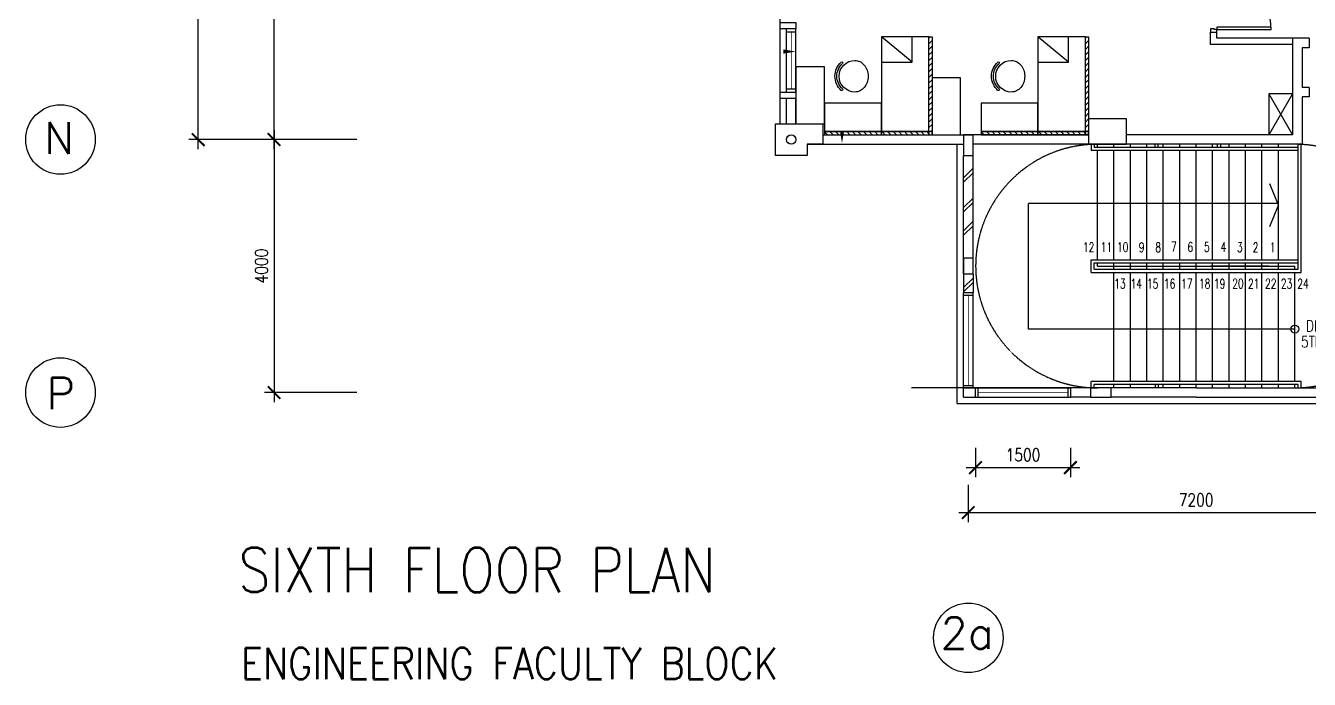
# Model space of a CAD drawing. Extents: x 2687779 to 2997471, y -863049 to -631414.
# Drawn here: x 2689616 to 2709905, y -846957 to -836624 of the extents above; entities that cross this region are included whole.
import ezdxf

# ---------------------------------------------------------------- set-up
doc = ezdxf.new("R2010")
doc.units = 0
doc.header["$LTSCALE"] = 10
doc.header["$MEASUREMENT"] = 0
doc.header["$PDMODE"] = 34
doc.linetypes.add('HIDDEN', pattern=[0.375, 0.25, -0.125])
doc.layers.get('0').update_dxf_attribs({"linetype": 'CONTINUOUS'})
doc.layers.get('DEFPOINTS').update_dxf_attribs({"linetype": 'CONTINUOUS'})
for name, color, linetype in [('COL', 3, 'CONTINUOUS'), ('DIM', 7, 'CONTINUOUS'), ('DR', 7, 'CONTINUOUS'), ('FURN', 1, 'CONTINUOUS'), ('FURN1', 7, 'CONTINUOUS'), ('GRID-T', 7, 'CONTINUOUS'), ('H', 1, 'CONTINUOUS'), ('partition', 7, 'CONTINUOUS'), ('RWDP', 145, 'CONTINUOUS'), ('stair', 7, 'CONTINUOUS'), ('WALL', 2, 'CONTINUOUS'), ('WIN', 5, 'CONTINUOUS')]:
    doc.layers.add(name, color=color, linetype=linetype)
doc.styles.add('ROMANS', font='romans.shx', dxfattribs={"width": 0.8, "height": 100})
doc.styles.get("Standard").update_dxf_attribs({"font": 'ROMANS.SHX'})
doc.dimstyles.new('STANDARD$0', dxfattribs={"dimscale": 0, "dimtxt": 8, "dimasz": 6, "dimexe": 1, "dimexo": 1, "dimgap": 3, "dimtad": 1, "dimdec": 0, "dimlfac": -1, "dimrnd": 1, "dimzin": 0, "dimdsep": 46, "dimtxsty": 'Standard', "dimcen": 0, "dimclrd": 5, "dimclre": 250, "dimadec": 0, "dimazin": 0, "dimtfac": 1, "dimtdec": 4, "dimtofl": 0, "dimtmove": 0, "dimatfit": 3, "dimfxl": 1, "dimtolj": 1, "dimtzin": 0, "dimarcsym": 0})

# ---------------------------------------------------------------- blocks, each defined once
blk = doc.blocks.new('_ARCHTICK')
at = {"color": 0, "linetype": 'ByBlock', "const_width": 0.15}
blk.add_lwpolyline([(-0.5, -0.5), (0.5, 0.5)], dxfattribs=at)
blk = doc.blocks.new('*D161')
at = {"layer": 'DEFPOINTS', "color": 0, "transparency": 16777216}
for p in [(2692343, -784424), (2694242, -784424), (2694242, -838424)]:
    blk.add_point(p, dxfattribs=at)
at = {"layer": 'DIM', "color": 7, "lineweight": -2, "transparency": 16777216}
for p, q in [((2692343, -838574), (2692343, -784274)), ((2694092, -784424), (2692193, -784424)), ((2694092, -838424), (2692193, -838424))]:
    blk.add_line(p, q, dxfattribs=at)
at = {"layer": 'DIM', "color": 7, "lineweight": -2, "transparency": 16777216, "xscale": 200, "yscale": 200, "zscale": 200}
for p, rotation in [((2692343, -784424), 90), ((2692343, -838424), 270)]:
    blk.add_blockref('_ARCHTICK', p, dxfattribs=dict(at, rotation=rotation))
at = {"layer": 'DIM', "color": 7, "transparency": 16777216, "insert": (2692143, -811424), "char_height": 200, "attachment_point": 5, "rotation": 90, "style": 'ROMANS'}
blk.add_mtext('\\A1;54000', dxfattribs=at)
blk = doc.blocks.new('*D162')
at = {"layer": 'DEFPOINTS', "color": 0, "transparency": 16777216}
for p in [(2693543, -832424), (2695000, -832424), (2695000, -838424)]:
    blk.add_point(p, dxfattribs=at)
at = {"layer": 'DIM', "color": 7, "lineweight": -2, "transparency": 16777216}
for p, q in [((2694850, -832424), (2693393, -832424)), ((2693543, -838574), (2693543, -832274)), ((2694850, -838424), (2693393, -838424))]:
    blk.add_line(p, q, dxfattribs=at)
at = {"layer": 'DIM', "color": 7, "lineweight": -2, "transparency": 16777216, "xscale": 200, "yscale": 200, "zscale": 200}
for p, rotation in [((2693543, -832424), 90), ((2693543, -838424), 270)]:
    blk.add_blockref('_ARCHTICK', p, dxfattribs=dict(at, rotation=rotation))
at = {"layer": 'DIM', "color": 7, "transparency": 16777216, "insert": (2693343, -835424), "char_height": 200, "attachment_point": 5, "rotation": 90, "style": 'ROMANS'}
blk.add_mtext('\\A1;6000', dxfattribs=at)
blk = doc.blocks.new('*D171')
at = {"layer": 'DEFPOINTS', "color": 0, "transparency": 16777216}
for p in [(2695000, -838424), (2693543, -842424), (2695000, -842424)]:
    blk.add_point(p, dxfattribs=at)
at = {"layer": 'DIM', "color": 7, "lineweight": -2, "transparency": 16777216}
for p, q in [((2693543, -838274), (2693543, -842574)), ((2694850, -838424), (2693393, -838424)), ((2694850, -842424), (2693393, -842424))]:
    blk.add_line(p, q, dxfattribs=at)
at = {"layer": 'DIM', "color": 7, "lineweight": -2, "transparency": 16777216, "xscale": 200, "yscale": 200, "zscale": 200}
for p, rotation in [((2693543, -838424), 90), ((2693543, -842424), 270)]:
    blk.add_blockref('_ARCHTICK', p, dxfattribs=dict(at, rotation=rotation))
at = {"layer": 'DIM', "color": 7, "transparency": 16777216, "insert": (2693343, -840424), "char_height": 200, "attachment_point": 5, "rotation": 90, "style": 'ROMANS'}
blk.add_mtext('\\A1;4000', dxfattribs=at)
blk = doc.blocks.new('*D178')
at = {"layer": 'DEFPOINTS', "color": 0, "transparency": 16777216}
for p in [(2704515, -843731), (2711715, -843731), (2711715, -844322)]:
    blk.add_point(p, dxfattribs=at)
at = {"layer": 'DIM', "color": 7, "lineweight": -2, "transparency": 16777216}
for p, q in [((2704515, -843881), (2704515, -844472)), ((2711715, -843881), (2711715, -844472)), ((2704365, -844322), (2711865, -844322))]:
    blk.add_line(p, q, dxfattribs=at)
at = {"layer": 'DIM', "color": 7, "lineweight": -2, "transparency": 16777216, "xscale": 200, "yscale": 200, "zscale": 200, "rotation": 180}
blk.add_blockref('_ARCHTICK', (2704515, -844322), dxfattribs=at)
at = {"layer": 'DIM', "color": 7, "lineweight": -2, "transparency": 16777216, "xscale": 200, "yscale": 200, "zscale": 200}
blk.add_blockref('_ARCHTICK', (2711715, -844322), dxfattribs=at)
at = {"layer": 'DIM', "color": 7, "transparency": 16777216, "insert": (2708115, -844122), "char_height": 200, "attachment_point": 5, "style": 'ROMANS'}
blk.add_mtext('\\A1;7200', dxfattribs=at)
blk = doc.blocks.new('D1800-A')
at = {"layer": 'DR'}
for p, q in [((0, 0), (100, 0)), ((0, -50), (0, 0)), ((100, 0), (100, -40)), ((60, -50), (0, -50)), ((100, -40), (60, -40)), ((60, -40), (60, -50)), ((100, -40), (960, -40)), ((100, -80), (100, -40)), ((959, -80), (100, -80)), ((60, -1750), (0, -1750)), ((0, -1750), (0, -1800)), ((0, -1800), (100, -1800)), ((60, -1760), (60, -1750)), ((100, -1760), (60, -1760)), ((959, -1720), (100, -1720)), ((100, -1720), (100, -1760)), ((100, -1760), (960, -1760)), ((100, -1800), (100, -1760))]:
    blk.add_line(p, q, dxfattribs=at)
for centre, start, end in [((100, -40), 270.0001, 0), ((100, -1760), 0, 90)]:
    blk.add_arc(centre, 860, start, end, dxfattribs=at)
blk = doc.blocks.new('*D230')
at = {"layer": 'DEFPOINTS', "color": 0, "linetype": 'Continuous', "transparency": 16777216}
for p in [(2704629, -843150), (2706129, -843150), (2706129, -843610)]:
    blk.add_point(p, dxfattribs=at)
at = {"layer": 'DIM', "color": 7, "linetype": 'Continuous', "lineweight": -2, "transparency": 16777216}
for p, q in [((2704629, -843300), (2704629, -843760)), ((2706129, -843300), (2706129, -843760)), ((2704479, -843610), (2706279, -843610))]:
    blk.add_line(p, q, dxfattribs=at)
at = {"layer": 'DIM', "color": 7, "linetype": 'Continuous', "lineweight": -2, "transparency": 16777216, "xscale": 200, "yscale": 200, "zscale": 200, "rotation": 180}
blk.add_blockref('_ARCHTICK', (2704629, -843610), dxfattribs=at)
at = {"layer": 'DIM', "color": 7, "linetype": 'Continuous', "lineweight": -2, "transparency": 16777216, "xscale": 200, "yscale": 200, "zscale": 200}
blk.add_blockref('_ARCHTICK', (2706129, -843610), dxfattribs=at)
at = {"layer": 'DIM', "color": 7, "linetype": 'Continuous', "transparency": 16777216, "insert": (2705379, -843410), "char_height": 200, "attachment_point": 5, "style": 'ROMANS'}
blk.add_mtext('\\A1;1500', dxfattribs=at)
blk = doc.blocks.new('CHAIR10')
at = {"layer": 'FURN1', "color": 1}
for centre, radius, start, end in [((-487, 712), 252, 140.136, 160.9198), ((-515, 735), 216, 116.3827, 140.136), ((-533, 772), 175, 90, 116.3827), ((-533, 697), 250, 270, 90), ((-328, 909), 15, 48.1599, 228.1599), ((-518, 697), 270, 311.8401, 48.1599), ((-518, 697), 300, 311.8401, 48.1599), ((-443, 697), 299, 160.9198, 180), ((-443, 697), 299, 180, 199.0802), ((-487, 682), 252, 199.0802, 219.864), ((-515, 658), 216, 219.864, 243.6173), ((-533, 622), 175, 243.6173, 270), ((-328, 485), 15, 131.8401, 311.8401)]:
    blk.add_arc(centre, radius, start, end, dxfattribs=at)

msp = doc.modelspace()

# ---------------------------------------------------------------- hatches: boundary and pattern name
at = {"layer": 'FURN', "linetype": 'Continuous'}
h = msp.add_hatch(dxfattribs=at)
h.set_pattern_fill('ANSI31', color=256, scale=500, angle=90, style=0)
h.set_pattern_definition([(225, (2376800.984, 820052.43), (-44.1941739, 44.1941738), [])])
h.paths.add_polyline_path([(2703891.3, -836799.1), (2703941.3, -836799.1), (2703941.3, -838299.1), (2703891.3, -838299.1)])
h = msp.add_hatch(dxfattribs=at)
h.set_pattern_fill('ANSI31', color=256, scale=500, angle=90, style=0)
h.set_pattern_definition([(225, (2379275.984, 820052.43), (-44.1941739, 44.1941738), [])])
h.paths.add_polyline_path([(2706366.3, -836799.1), (2706416.3, -836799.1), (2706416.3, -838299.1), (2706366.3, -838299.1)])
h = msp.add_hatch(dxfattribs=at)
h.set_pattern_fill('ANSI31', color=256, scale=500, angle=90, style=0)
h.set_pattern_definition([(315, (3030706.446, 820558.16), (44.1941738, 44.1941739), [])])
h.paths.add_polyline_path([(2702241.3, -838349.1), (2702241.3, -838299.1), (2703141.3, -838299.1), (2703141.3, -838349.1)])
h = msp.add_hatch(dxfattribs=at)
h.set_pattern_fill('ANSI31', color=256, scale=500, angle=90, style=0)
h.set_pattern_definition([(315, (3030970.376, 820409.85), (44.1941738, 44.1941739), [])])
h.paths.add_polyline_path([(2703891.3, -838299.1), (2703891.3, -838349.1), (2703141.3, -838349.1), (2703141.3, -838299.1)])
h = msp.add_hatch(dxfattribs=at)
h.set_pattern_fill('ANSI31', color=256, scale=500, angle=90, style=0)
h.set_pattern_definition([(315, (3033181.446, 820558.16), (44.1941738, 44.1941739), [])])
h.paths.add_polyline_path([(2704716.3, -838349.1), (2704716.3, -838299.1), (2705616.3, -838299.1), (2705616.3, -838349.1)])
h = msp.add_hatch(dxfattribs=at)
h.set_pattern_fill('ANSI31', color=256, scale=500, angle=90, style=0)
h.set_pattern_definition([(315, (3033445.376, 820409.85), (44.1941738, 44.1941739), [])])
h.paths.add_polyline_path([(2706366.3, -838299.1), (2706366.3, -838349.1), (2705616.3, -838349.1), (2705616.3, -838299.1)])

# ---------------------------------------------------------------- linework, layer by layer
at = {"color": 9}
msp.add_line((2701541.3, -838174.1), (2701541.3, -832674.1), dxfattribs=at)
at = {"linetype": 'Continuous'}
for p, q in [((2708341.3, -836924.1), (2708341.3, -836726)), ((2708441.3, -836824.1), (2708441.3, -836727.9))]:
    msp.add_line(p, q, dxfattribs=at)
at = {"layer": 'COL'}
for points in [[(2707016.3, -838099.1), (2706416.3, -838099.1), (2706416.3, -838499.1), (2707016.3, -838499.1)], [(2701466.3, -838674.1), (2701466.3, -838174.1), (2702216.3, -838174.1), (2702216.3, -838499.1), (2701966.3, -838499.1), (2701966.3, -838674.1)], [(2704591.3, -838349.1), (2704441.3, -838349.1), (2704441.3, -838674.1), (2704591.3, -838674.1)], [(2704591.3, -840299.1), (2704441.3, -840299.1), (2704441.3, -840549.1), (2704591.3, -840549.1)], [(2706772.1, -842499.1), (2706772.1, -842349.1), (2706447.1, -842349.1), (2706447.1, -842499.1)]]:
    msp.add_lwpolyline(points, close=True, dxfattribs=at)
at = {"layer": 'FURN', "linetype": 'Continuous'}
for p, q in [((2703626.3, -837203.1), (2703141.3, -836799.1)), ((2706101.3, -837203.1), (2705616.3, -836799.1))]:
    msp.add_line(p, q, dxfattribs=at)
for points in [[(2703141.3, -836799.1), (2703141.3, -838299.1), (2703891.3, -838299.1), (2703891.3, -836799.1)], [(2703141.3, -836799.1), (2703141.3, -837203.1), (2703626.3, -837203.1), (2703626.3, -836799.1)], [(2703891.3, -836799.1), (2703941.3, -836799.1), (2703941.3, -838299.1), (2703891.3, -838299.1)], [(2705616.3, -836799.1), (2705616.3, -838299.1), (2706366.3, -838299.1), (2706366.3, -836799.1)], [(2705616.3, -836799.1), (2705616.3, -837203.1), (2706101.3, -837203.1), (2706101.3, -836799.1)], [(2706366.3, -836799.1), (2706416.3, -836799.1), (2706416.3, -838299.1), (2706366.3, -838299.1)], [(2701791.3, -837274.1), (2701791.3, -838174.1), (2702241.3, -838174.1), (2702241.3, -837274.1)], [(2703941.3, -837449.1), (2703941.3, -838349.1), (2704391.3, -838349.1), (2704391.3, -837449.1)], [(2703141.3, -837849.1), (2702241.3, -837849.1), (2702241.3, -838299.1), (2703141.3, -838299.1)], [(2705616.3, -837849.1), (2704716.3, -837849.1), (2704716.3, -838299.1), (2705616.3, -838299.1)], [(2702241.3, -838299.1), (2702241.3, -838349.1), (2703141.3, -838349.1), (2703141.3, -838299.1)], [(2703141.3, -838299.1), (2703141.3, -838349.1), (2703891.3, -838349.1), (2703891.3, -838299.1)], [(2703891.3, -838299.1), (2703891.3, -838349.1), (2703941.3, -838349.1), (2703941.3, -838299.1)], [(2704716.3, -838299.1), (2704716.3, -838349.1), (2705616.3, -838349.1), (2705616.3, -838299.1)], [(2705616.3, -838299.1), (2705616.3, -838349.1), (2706366.3, -838349.1), (2706366.3, -838299.1)], [(2706366.3, -838299.1), (2706366.3, -838349.1), (2706416.3, -838349.1), (2706416.3, -838299.1)]]:
    msp.add_lwpolyline(points, close=True, dxfattribs=at)
at = {"layer": 'GRID-T', "color": 7}
for centre in [(2690166.3, -838424.1), (2690166.3, -842424.1), (2704516.3, -846300.6)]:
    msp.add_circle(centre, 550, dxfattribs=at)
at = {"layer": 'H'}
for p, q in [((2704591.3, -838877.8), (2704441.3, -839027.8)), ((2704591.3, -838948.5), (2704441.3, -839098.5)), ((2704591.3, -839348.5), (2704441.3, -839498.5)), ((2704591.3, -839419.2), (2704441.3, -839569.2)), ((2704591.3, -839717), (2704441.3, -839867)), ((2704591.3, -839787.7), (2704441.3, -839937.7)), ((2704591.3, -840613.3), (2704441.3, -840763.3)), ((2704591.3, -840684), (2704441.3, -840834))]:
    msp.add_line(p, q, dxfattribs=at)
at = {"layer": 'partition'}
for p, q in [((2709641.3, -836824.1), (2708441.3, -836824.1)), ((2709641.3, -837699.1), (2709266.3, -837699.1)), ((2709641.3, -837699.1), (2709266.3, -838349.1)), ((2709266.3, -837699.1), (2709641.3, -838349.1))]:
    msp.add_line(p, q, dxfattribs=at)
at = {"layer": 'partition', "linetype": 'Continuous'}
for p, q in [((2709641.3, -836924.1), (2708341.3, -836924.1)), ((2709266.3, -837699.1), (2709266.3, -838349.1)), ((2708341.3, -840423.2), (2709266.3, -840423.2))]:
    msp.add_line(p, q, dxfattribs=at)
at = {"layer": 'RWDP', "color": 11}
msp.add_circle((2701716.3, -838424.1), 75, dxfattribs=at)
at = {"layer": 'stair', "color": 193}
for p, q in [((2706456.3, -838499.1), (2706456.3, -838599.1)), ((2706506.3, -838499.1), (2706506.3, -838549.1)), ((2707468, -838549.1), (2707468, -838499.1)), ((2707518, -838549.1), (2707518, -838499.1)), ((2708454.7, -838549.1), (2708454.7, -838499.1)), ((2708504.7, -838549.1), (2708504.7, -838499.1)), ((2709726.3, -840474.1), (2709726.3, -838499.7)), ((2709776.3, -840524.1), (2709776.3, -838501.7)), ((2709726.3, -838599.1), (2706456.3, -838599.1)), ((2709726.3, -838549.1), (2706506.3, -838549.1)), ((2706456.3, -840324.1), (2709726.3, -840324.1)), ((2706456.3, -840524.1), (2706456.3, -840324.1)), ((2706456.3, -840524.1), (2708373.7, -840524.1)), ((2706456.3, -840524.1), (2709776.3, -840524.1)), ((2706506.3, -840374.1), (2709726.3, -840374.1)), ((2706506.3, -840474.1), (2706506.3, -840374.1)), ((2706506.3, -840474.1), (2709726.3, -840474.1)), ((2708380.6, -840474.1), (2708378.6, -840474.1)), ((2709776.3, -842249.1), (2706456.3, -842249.1)), ((2706456.3, -842349.1), (2706456.3, -842249.1)), ((2709726.3, -842299.1), (2706506.3, -842299.1)), ((2706506.3, -842349.1), (2706506.3, -842299.1)), ((2706506.3, -842349.1), (2706506.3, -842299.1)), ((2707468, -842299.1), (2707468, -842349.1)), ((2707518, -842299.1), (2707518, -842349.1)), ((2709726.3, -842349.1), (2709726.3, -842299.1)), ((2709726.3, -842349.1), (2709726.3, -842299.1)), ((2709776.3, -842349.1), (2709776.3, -842249.1))]:
    msp.add_line(p, q, dxfattribs=at)
at = {"layer": 'stair'}
for p, q in [((2706556.3, -838549.1), (2706556.3, -838499.1)), ((2706816.3, -838549.1), (2706816.3, -838499.1)), ((2707076.3, -838549.1), (2707076.3, -838499.1)), ((2707336.3, -838549.1), (2707336.3, -838499.1)), ((2707596.3, -838549.1), (2707596.3, -838499.1)), ((2707856.3, -838549.1), (2707856.3, -838499.1)), ((2708116.3, -838549.1), (2708116.3, -838499.1)), ((2708376.3, -838549.1), (2708376.3, -838499.1)), ((2708636.3, -838549.1), (2708636.3, -838499.1)), ((2708896.3, -838549.1), (2708896.3, -838499.1)), ((2709156.3, -838549.1), (2709156.3, -838499.1)), ((2709416.3, -838549.1), (2709416.3, -838499.1)), ((2706556.3, -840324.1), (2706556.3, -838599.1)), ((2706816.3, -840324.1), (2706816.3, -838599.1)), ((2707076.3, -840324.1), (2707076.3, -838599.1)), ((2707336.3, -840324.1), (2707336.3, -838599.1)), ((2707596.3, -840324.1), (2707596.3, -838599.1)), ((2707856.3, -840324.1), (2707856.3, -838599.1)), ((2708116.3, -840324.1), (2708116.3, -838599.1)), ((2708376.3, -840324.1), (2708376.3, -838599.1)), ((2708636.3, -840324.1), (2708636.3, -838599.1)), ((2708896.3, -840324.1), (2708896.3, -838599.1)), ((2709156.3, -840324.1), (2709156.3, -838599.1)), ((2709416.3, -840324.1), (2709416.3, -838599.1)), ((2705468.8, -841420.7), (2705468.8, -839436.6)), ((2709416.3, -839436.6), (2705468.8, -839436.6)), ((2706556.3, -840424.1), (2706556.3, -840374.1)), ((2706556.3, -840424.1), (2708355.7, -840424.1)), ((2706556.3, -840424.1), (2709676.3, -840424.1)), ((2706816.3, -840424.1), (2706816.3, -840374.1)), ((2706816.3, -840474.1), (2706816.3, -840424.1)), ((2706816.3, -840474.1), (2706816.3, -840424.1)), ((2706816.3, -842249.1), (2706816.3, -840524.1)), ((2707076.3, -840424.1), (2707076.3, -840374.1)), ((2707076.3, -840474.1), (2707076.3, -840424.1)), ((2707076.3, -840474.1), (2707076.3, -840424.1)), ((2707076.3, -842249.1), (2707076.3, -840524.1)), ((2707336.3, -840424.1), (2707336.3, -840374.1)), ((2707336.3, -840474.1), (2707336.3, -840424.1)), ((2707336.3, -840474.1), (2707336.3, -840424.1)), ((2707336.3, -842249.1), (2707336.3, -840524.1)), ((2707596.3, -840424.1), (2707596.3, -840374.1)), ((2707596.3, -840474.1), (2707596.3, -840424.1)), ((2707596.3, -840474.1), (2707596.3, -840424.1)), ((2707596.3, -842249.1), (2707596.3, -840524.1)), ((2707856.3, -840424.1), (2707856.3, -840374.1)), ((2707856.3, -840474.1), (2707856.3, -840424.1)), ((2707856.3, -840474.1), (2707856.3, -840424.1)), ((2707856.3, -842249.1), (2707856.3, -840524.1)), ((2708116.3, -840424.1), (2708116.3, -840374.1)), ((2708116.3, -840474.1), (2708116.3, -840424.1)), ((2708116.3, -840474.1), (2708116.3, -840428.5)), ((2708116.3, -842249.1), (2708116.3, -840524.1)), ((2708376.3, -840474.1), (2708376.3, -840374.1)), ((2708376.3, -842249.1), (2708376.3, -840524.1)), ((2708636.3, -840424.1), (2708636.3, -840374.1)), ((2708636.3, -840424.1), (2708636.3, -840374.1)), ((2708636.3, -840474.1), (2708636.3, -840424.1)), ((2708636.3, -842249.1), (2708636.3, -840524.1)), ((2708896.3, -840424.1), (2708896.3, -840374.1)), ((2708896.3, -840424.1), (2708896.3, -840374.1)), ((2708896.3, -840474.1), (2708896.3, -840424.1)), ((2708896.3, -842249.1), (2708896.3, -840524.1)), ((2709156.3, -840424.1), (2709156.3, -840374.1)), ((2709156.3, -840474.1), (2709156.3, -840424.1)), ((2709156.3, -842249.1), (2709156.3, -840524.1)), ((2709416.3, -840424.1), (2709416.3, -840374.1)), ((2709416.3, -840474.1), (2709416.3, -840424.1)), ((2709416.3, -842249.1), (2709416.3, -840524.1)), ((2709676.3, -840474.1), (2709676.3, -840424.1)), ((2709676.3, -842249.1), (2709676.3, -840524.1)), ((2709676.3, -841420.7), (2705468.8, -841420.7)), ((2706816.3, -842349.1), (2706816.3, -842299.1)), ((2707076.3, -842349.1), (2707076.3, -842299.1)), ((2707596.3, -842349.1), (2707596.3, -842299.1)), ((2707856.3, -842349.1), (2707856.3, -842299.1)), ((2708116.3, -842349.1), (2708116.3, -842299.1)), ((2708376.3, -842349.1), (2708376.3, -842299.1)), ((2708636.3, -842349.1), (2708636.3, -842299.1)), ((2708896.3, -842349.1), (2708896.3, -842299.1)), ((2709156.3, -842349.1), (2709156.3, -842299.1)), ((2709416.3, -842349.1), (2709416.3, -842299.1)), ((2709676.3, -842349.1), (2709676.3, -842299.1))]:
    msp.add_line(p, q, dxfattribs=at)
at = {"layer": 'stair', "color": 5, "linetype": 'HIDDEN'}
msp.add_line((2706129.3, -842349.1), (2703618.9, -842349.1), dxfattribs=at)
at = {"layer": 'stair', "color": 4, "linetype": 'Continuous'}
msp.add_lwpolyline([(2709281.6, -839798.7), (2709416.3, -839461.6), (2709281.6, -839124.6)], dxfattribs=at)
at = {"layer": 'stair', "color": 2, "linetype": 'Continuous'}
msp.add_circle((2709676.3, -841420.7), 62.5, dxfattribs=at)
at = {"layer": 'stair', "color": 1, "linetype": 'HIDDEN'}
for centre, start, end in [((2706556.3, -840424.1), 90, 270), ((2709676.3, -840424.1), 270, 90)]:
    msp.add_arc(centre, 1925, start, end, dxfattribs=at)
at = {"layer": 'WALL'}
for p, q in [((2709641.3, -836824.1), (2709641.3, -838349.1)), ((2709905.1, -836824.1), (2709641.3, -836824.1)), ((2709905.1, -836824.1), (2709905.1, -836974.1)), ((2709791.3, -836974.1), (2709791.3, -837599.1)), ((2709905.1, -836974.1), (2709791.3, -836974.1)), ((2709905.1, -837599.1), (2709791.3, -837599.1)), ((2709905.1, -837599.1), (2709905.1, -837749.1)), ((2701641.3, -838174.1), (2701641.3, -837774.1)), ((2701791.3, -838174.1), (2701791.3, -837774.1)), ((2709905.1, -837749.1), (2709791.3, -837749.1)), ((2709791.3, -837749.1), (2709791.3, -838499.1)), ((2709791.3, -837749.1), (2709791.3, -838499.1)), ((2701966.3, -838499.1), (2704441.3, -838499.1)), ((2702216.3, -838349.1), (2704591.3, -838349.1)), ((2706416.3, -838349.1), (2704591.3, -838349.1)), ((2709791.3, -838499.1), (2704591.3, -838499.1)), ((2709641.3, -838349.1), (2707016.3, -838349.1)), ((2704441.3, -840549.1), (2704441.3, -838674.1)), ((2704591.3, -840549.1), (2704591.3, -838674.1)), ((2704441.3, -840549.1), (2704441.3, -840849.1)), ((2704591.3, -840549.1), (2704591.3, -840849.1)), ((2704591.3, -840849.1), (2704441.3, -840849.1)), ((2706129.3, -842349.1), (2706129.3, -842499.1)), ((2706447.1, -842349.1), (2706129.3, -842349.1)), ((2708116.3, -842349.1), (2706772.1, -842349.1)), ((2708116.3, -842349.1), (2710141.3, -842349.1)), ((2706447.1, -842499.1), (2706129.3, -842499.1)), ((2708116.3, -842499.1), (2706772.1, -842499.1)), ((2708116.3, -842499.1), (2710141.3, -842499.1))]:
    msp.add_line(p, q, dxfattribs=at)
at = {"layer": 'WALL', "color": 252, "linetype": 'Continuous'}
for q in [(2704341.3, -838499.1), (2711891.3, -842599.1)]:
    msp.add_line((2704341.3, -842599.1), q, dxfattribs=at)
at = {"layer": 'WALL'}
for points in [[(2701541.3, -836574.1), (2701791.3, -836574.1), (2701791.3, -836674.1), (2701541.3, -836674.1)], [(2701541.3, -837674.1), (2701791.3, -837674.1), (2701791.3, -837774.1), (2701541.3, -837774.1)]]:
    msp.add_lwpolyline(points, close=True, dxfattribs=at)
at = {"layer": 'WALL', "color": 7}
for points in [[(2701591.3, -836999.8), (2701591.3, -837066.4), (2701791.3, -837033.1)], [(2702552, -838283.5), (2702485.3, -838283.5), (2702518.6, -838483.5)]]:
    msp.add_solid(points, dxfattribs=at)
at = {"layer": 'WIN'}
for p, q in [((2701641.3, -837674.1), (2701641.3, -836674.1)), ((2701791.3, -837674.1), (2701791.3, -836674.1)), ((2701641.3, -836724.1), (2701791.3, -836724.1)), ((2701641.3, -837624.1), (2701791.3, -837624.1)), ((2704441.3, -842499.1), (2704441.3, -840849.1)), ((2704591.3, -840887.1), (2704441.3, -840887.1)), ((2704591.3, -842349.1), (2704591.3, -840849.1)), ((2704441.3, -842311.1), (2704591.3, -842311.1)), ((2704441.3, -842349.1), (2706129.3, -842349.1)), ((2704629.3, -842499.1), (2704629.3, -842349.1)), ((2704669.3, -842499.1), (2704669.3, -842349.1)), ((2706091.3, -842499.1), (2706091.3, -842349.1)), ((2704441.3, -842499.1), (2706129.3, -842499.1))]:
    msp.add_line(p, q, dxfattribs=at)
at = {"layer": 'WIN', "const_width": 10, "flags": 128}
for points in [[(2701716.3, -836724.1), (2701716.3, -837624.1)], [(2704516.3, -842311.1), (2704516.3, -840887.1)], [(2704669.3, -842424.1), (2706091.3, -842424.1)]]:
    msp.add_lwpolyline(points, dxfattribs=at)

# ---------------------------------------------------------------- block references
at = {"layer": 'FURN', "linetype": 'Continuous', "xscale": -1, "rotation": 5.336083575002704e-08}
for p in [(2702189.6, -838120.2), (2704664.6, -838120.2)]:
    msp.add_blockref('CHAIR10', p, dxfattribs=at)
at = {"layer": 'stair'}
msp.add_blockref('D1800-A', (2708341.3, -834926), dxfattribs=at)

# ---------------------------------------------------------------- texts
at = {"color": 4, "style": 'ROMANS', "width": 0.85}
for s, height, p in [('SIXTH FLOOR PLAN', 700, (2692975.6, -845578.5)), ('ENGINEERING FACULTY BLOCK', 500, (2693018.8, -846957.2))]:
    msp.add_text(s, height=height, dxfattribs=at).set_placement(p)
at = {"layer": 'GRID-T', "color": 3, "style": 'ROMANS'}
for s, p in [('N', (2689905.3, -838649.9)), ('P', (2689945.4, -842685.3)), ('2a', (2704076.9, -846473.6))]:
    msp.add_text(s, height=500, dxfattribs=at).set_placement(p)
at = {"layer": 'stair', "color": 7, "linetype": 'Continuous', "style": 'ROMANS'}
for s, height, width, p in [('12', 150, 0.7, (2706326.9, -840200.7)), ('11', 150, 0.7, (2706607.9, -840200.7)), ('11', 150, 0.7, (2706607.9, -840200.7)), ('10', 150, 0.7, (2706866, -840200.7)), ('10', 150, 0.7, (2706866, -840200.7)), ('9', 150, 0.7, (2707209.9, -840202.6)), ('9', 150, 0.7, (2707209.9, -840202.6)), ('8', 150, 0.7, (2707471.3, -840202.6)), ('8', 150, 0.7, (2707471.3, -840202.6)), ('7', 150, 0.7, (2707720.9, -840192.1)), ('7', 150, 0.7, (2707720.9, -840192.1)), ('6', 150, 0.7, (2707979.4, -840197.4)), ('6', 150, 0.7, (2707979.4, -840197.4)), ('5', 150, 0.7, (2708240.9, -840197.4)), ('5', 150, 0.7, (2708240.9, -840197.4)), ('4', 150, 0.7, (2708502.3, -840197.4)), ('4', 150, 0.7, (2708502.3, -840197.4)), ('3', 150, 0.7, (2708760.9, -840202.6)), ('3', 150, 0.7, (2708760.9, -840202.6)), ('2', 150, 0.7, (2709010.4, -840202.6)), ('2', 150, 0.7, (2709010.4, -840202.6)), ('1', 150, 0.7, (2709279.9, -840202.1)), ('1', 150, 0.7, (2709279.9, -840202.1)), ('13', 150, 0.7, (2706821.1, -840778.3)), ('14', 150, 0.7, (2707079.8, -840778.3)), ('15', 150, 0.7, (2707339, -840778.3)), ('16', 150, 0.7, (2707606.5, -840778.3)), ('17', 150, 0.7, (2707879.1, -840778.3)), ('18', 150, 0.7, (2708161.8, -840778.3)), ('19', 150, 0.7, (2708397.7, -840778.3)), ('20', 150, 0.7, (2708686.1, -840776.8)), ('21', 150, 0.7, (2708935.9, -840778.3)), ('22', 150, 0.7, (2709206.1, -840776.8)), ('23', 150, 0.7, (2709455.1, -840778.3)), ('24', 150, 0.7, (2709715.1, -840778.3)), ('DN TO', 175, 0.8, (2709854.6, -841458.4)), ('5TH FLR.', 175, 0.8, (2709774.7, -841707.7))]:
    msp.add_text(s, height=height, dxfattribs=dict(at, width=width)).set_placement(p)

# ---------------------------------------------------------------- dimensions: what is measured, and where the dimension line sits
at = {"layer": 'DIM'}
for p1, p2, distance, picture, middle in [((2694242, -838424.1), (2694242, -784424.1), 1899.4, '*D161', (2692142.6, -811424.1)), ((2694999.8, -838424.1), (2694999.8, -832424.1), 1457.3, '*D162', (2693342.6, -835424.1)), ((2694999.8, -838424.1), (2694999.8, -842424.1), -1457.3, '*D171', (2693342.6, -840424.1)), ((2704514.5, -843731.3), (2711714.5, -843731.3), -590.5, '*D178', (2708114.5, -844121.9))]:
    dim = msp.add_aligned_dim(p1=p1, p2=p2, distance=distance, dimstyle='STANDARD$0', override={"dimscale": 100, "dimtxt": 2, "dimasz": 2, "dimexe": 1.5, "dimexo": 1.5, "dimgap": 1, "dimtxsty": 'ROMANS', "dimblk": 'ARCHTICK', "dimdle": 1.5, "dimclrd": 7, "dimclre": 7, "dimclrt": 7, "dimtdec": 0, "dimtmove": 2}, dxfattribs=at)
    dim.commit()
    dim.dimension.update_dxf_attribs({"geometry": picture, "text_midpoint": middle})
at = {"layer": 'DIM', "linetype": 'Continuous'}
dim = msp.add_linear_dim(base=(2706129.3, -843609.6), p1=(2704629.3, -843150.2), p2=(2706129.3, -843150.2), angle=180, dimstyle='STANDARD$0', override={"dimscale": 100, "dimtxt": 2, "dimasz": 2, "dimexe": 1.5, "dimexo": 1.5, "dimgap": 1, "dimtxsty": 'ROMANS', "dimblk": 'ARCHTICK', "dimdle": 1.5, "dimclrd": 7, "dimclre": 7, "dimclrt": 7, "dimtdec": 0, "dimtmove": 2}, dxfattribs=at)
dim.commit()
dim.dimension.update_dxf_attribs({"geometry": '*D230', "text_midpoint": (2705379.3, -843409.6)})

doc.saveas('drawing.dxf')
